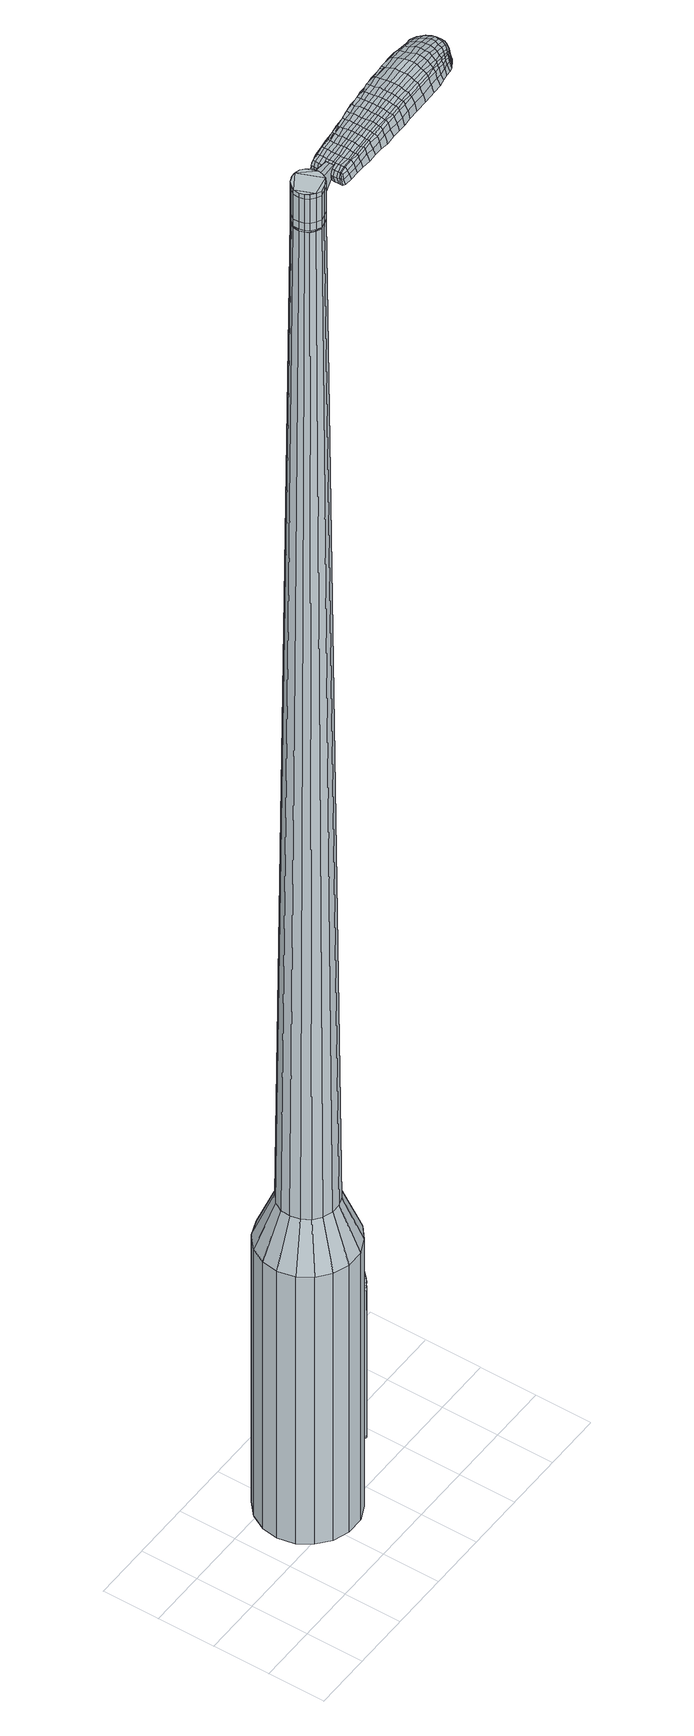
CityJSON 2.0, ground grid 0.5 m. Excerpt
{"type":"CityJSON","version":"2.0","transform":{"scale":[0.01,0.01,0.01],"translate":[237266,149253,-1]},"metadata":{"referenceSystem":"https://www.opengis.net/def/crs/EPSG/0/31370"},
"CityObjects":{
"object1":{"type":"GenericCityObject","attributes":{"cluster":259,"mean_distance_to_centroid":0.228,"new_centroid_x":237267.1,"new_centroid_y":149253.74,"mean_distance_to_camera":13.59,"H1":23.24,"H2":33.53,"Z_final":114.29,"cluster2":-1,"proj_x":237267.22,"proj_y":149258.31,"id_line":43960,"bearing_l":91.55,"distance":4.57,"orientation":"right","G_obj":1.55},"geometry":[{"type":"MultiSurface","lod":"2","boundaries":[[[0,1,2,3]],[[1,4,5,2]],[[4,6,7,5]],[[6,8,9,7]],[[8,10,11,9]],[[10,12,13,11]],[[12,14,15,13]],[[14,16,17,15]],[[16,18,19,17]],[[18,20,21,19]],[[20,22,23,21]],[[22,24,25,23]],[[24,26,27,25]],[[26,28,29,27]],[[28,30,31,29]],[[30,32,33,31]],[[32,34,35,33]],[[34,0,3,35]],[[36,37,38,39]],[[38,40,41,42]],[[41,43,42]],[[42,44,45,46]],[[45,47,46]],[[46,48,49,50]],[[49,51,50]],[[42,46,50,38]],[[50,52,39,38]],[[53,36,39]],[[2,5,7,35]],[[7,9,11,15]],[[11,13,15]],[[15,17,19,23]],[[19,21,23]],[[23,25,27,31]],[[27,29,31]],[[15,23,31,7]],[[31,33,35,7]],[[3,2,35]],[[1,0,54,55]],[[0,34,56,54]],[[34,32,57,56]],[[32,30,58,57]],[[30,28,59,58]],[[28,26,60,59]],[[26,24,61,60]],[[24,22,62,61]],[[22,20,63,62]],[[20,18,64,63]],[[18,16,65,64]],[[16,14,66,65]],[[14,12,67,66]],[[12,10,68,67]],[[10,8,69,68]],[[8,6,70,69]],[[6,4,71,70]],[[4,1,55,71]],[[55,54,72,73]],[[54,56,74,72]],[[56,57,75,74]],[[57,58,76,75]],[[58,59,77,76]],[[59,60,78,77]],[[60,61,79,78]],[[61,62,80,79]],[[62,63,81,80]],[[63,64,82,81]],[[64,65,83,82]],[[65,66,84,83]],[[66,67,85,84]],[[67,68,86,85]],[[68,69,87,86]],[[69,70,88,87]],[[70,71,89,88]],[[71,55,73,89]],[[90,91,92,93]],[[94,95,91,90]],[[96,97,95,94]],[[98,99,97,96]],[[77,100,99,98]],[[101,102,100,77]],[[79,103,102,101]],[[80,104,103,79]],[[105,106,104,80]],[[82,107,106,105]],[[83,108,107,82]],[[109,110,108,83]],[[111,112,110,109]],[[113,114,112,111]],[[87,115,114,113]],[[116,117,115,87]],[[118,119,117,116]],[[93,92,119,118]],[[120,121,122,123]],[[124,120,123,125]],[[126,124,125,127]],[[128,126,127,129]],[[130,128,129,131]],[[132,130,131,133]],[[134,132,133,135]],[[136,134,135,137]],[[138,136,137,139]],[[140,138,139,141]],[[142,140,141,143]],[[144,142,143,145]],[[146,144,145,147]],[[148,146,147,149]],[[150,148,149,151]],[[152,150,151,153]],[[73,72,90,93]],[[72,74,94,90]],[[74,75,96,94]],[[75,76,98,96]],[[76,77,98]],[[78,101,77]],[[78,79,101]],[[81,105,80]],[[81,82,105]],[[84,109,83]],[[84,85,111,109]],[[85,86,113,111]],[[86,87,113]],[[88,116,87]],[[88,89,118,116]],[[89,73,93,118]],[[154,155,92,91]],[[155,156,119,92]],[[156,157,117,119]],[[157,115,117]],[[158,114,115]],[[158,159,112,114]],[[159,160,110,112]],[[160,108,110]],[[161,106,107]],[[161,104,106]],[[162,102,103]],[[162,100,102]],[[163,99,100]],[[163,164,97,99]],[[164,165,95,97]],[[165,154,91,95]],[[39,52,152,166]],[[155,154,167,153]],[[53,39,166,121]],[[154,165,122,167]],[[36,53,121,120]],[[165,164,123,122]],[[37,36,120,124]],[[164,163,125,123]],[[38,37,124,126]],[[163,100,127,125]],[[40,38,126,128]],[[100,162,129,127]],[[41,40,128,130]],[[162,103,131,129]],[[43,41,130,132]],[[103,104,133,131]],[[42,43,132,134]],[[104,161,135,133]],[[44,42,134,136]],[[161,107,137,135]],[[45,44,136,138]],[[107,108,139,137]],[[47,45,138,140]],[[108,160,141,139]],[[46,47,140,142]],[[160,159,143,141]],[[48,46,142,144]],[[159,158,145,143]],[[49,48,144,146]],[[158,115,147,145]],[[51,49,146,148]],[[115,157,149,147]],[[50,51,148,150]],[[157,156,151,149]],[[52,50,150,152]],[[156,155,153,151]],[[152,153,168,169]],[[153,167,170,168]],[[167,122,171,170]],[[122,121,172,171]],[[121,166,173,172]],[[166,152,169,173]],[[174,175,176,177]],[[178,174,177,179]],[[174,178,180,181]],[[175,174,181,182]],[[183,184,185,186]],[[187,183,186,188]],[[183,187,189,190]],[[184,183,190,191]],[[192,193,194,195]],[[196,192,195,197]],[[192,196,198,199]],[[193,192,199,200]],[[201,202,203,204]],[[205,201,204,206]],[[201,205,207,208]],[[202,201,208,209]],[[210,211,212,213]],[[214,210,213,215]],[[210,214,216,217]],[[211,210,217,218]],[[219,220,221,222]],[[223,219,222,224]],[[219,223,225,226]],[[220,219,226,227]],[[228,229,230,231]],[[220,228,231,221]],[[228,220,227,232]],[[229,228,232,233]],[[234,235,236,237]],[[229,234,237,230]],[[234,229,233,238]],[[235,234,238,239]],[[240,178,179,241]],[[235,240,241,236]],[[240,235,239,242]],[[178,240,242,180]],[[243,244,245,246]],[[247,243,246,248]],[[243,247,249,250]],[[244,243,250,251]],[[252,253,254,255]],[[244,252,255,245]],[[252,244,251,256]],[[253,252,256,257]],[[258,259,260,261]],[[253,258,261,254]],[[258,253,257,262]],[[259,258,262,263]],[[264,265,266,267]],[[259,264,267,260]],[[264,259,263,268]],[[265,264,268,269]],[[270,175,182,271]],[[265,270,271,266]],[[270,265,269,272]],[[175,270,272,176]],[[273,274,275,276]],[[277,273,276,278]],[[273,277,279,280]],[[274,273,280,281]],[[282,283,284,285]],[[274,282,285,275]],[[282,274,281,286]],[[283,282,286,287]],[[288,289,290,291]],[[283,288,291,284]],[[288,283,287,292]],[[289,288,292,293]],[[294,187,188,295]],[[289,294,295,290]],[[294,289,293,296]],[[187,294,296,189]],[[297,298,299,300]],[[301,297,300,302]],[[297,301,303,304]],[[298,297,304,305]],[[306,307,308,309]],[[298,306,309,299]],[[306,298,305,310]],[[307,306,310,311]],[[312,313,314,315]],[[307,312,315,308]],[[312,307,311,316]],[[313,312,316,317]],[[318,319,320,321]],[[313,318,321,314]],[[318,313,317,322]],[[319,318,322,323]],[[324,184,191,325]],[[319,324,325,320]],[[324,319,323,326]],[[184,324,326,185]],[[327,213,212,328]],[[329,327,328,330]],[[327,329,331,332]],[[213,327,332,215]],[[333,329,330,334]],[[335,333,334,336]],[[333,335,337,338]],[[329,333,338,331]],[[339,335,336,340]],[[341,339,340,342]],[[339,341,343,344]],[[335,339,344,337]],[[345,341,342,346]],[[347,345,346,348]],[[345,347,349,350]],[[341,345,350,343]],[[351,347,348,352]],[[202,351,352,203]],[[351,202,209,353]],[[347,351,353,349]],[[354,355,200,199]],[[356,354,199,198]],[[354,356,357,358]],[[355,354,358,359]],[[360,361,359,358]],[[362,360,358,357]],[[360,362,363,364]],[[361,360,364,365]],[[366,367,365,364]],[[368,366,364,363]],[[366,368,369,370]],[[367,366,370,371]],[[372,373,371,370]],[[374,372,370,369]],[[372,374,207,205]],[[373,372,205,206]],[[375,376,377,378]],[[277,375,378,279]],[[375,277,278,379]],[[376,375,379,380]],[[381,196,197,382]],[[376,381,382,377]],[[381,376,380,383]],[[196,381,383,198]],[[384,385,386,387]],[[223,384,387,225]],[[384,223,224,388]],[[385,384,388,389]],[[390,391,392,393]],[[385,390,393,386]],[[390,385,389,394]],[[391,390,394,395]],[[396,193,200,397]],[[391,396,397,392]],[[396,391,395,398]],[[193,396,398,194]],[[399,400,401,402]],[[181,399,402,182]],[[399,181,180,403]],[[400,399,403,404]],[[405,406,407,408]],[[400,405,408,401]],[[405,400,404,409]],[[406,405,409,410]],[[411,204,203,412]],[[406,411,412,407]],[[411,406,410,413]],[[204,411,413,206]],[[414,415,416,417]],[[186,414,417,188]],[[414,186,185,418]],[[415,414,418,419]],[[420,208,207,421]],[[415,420,421,416]],[[420,415,419,422]],[[208,420,422,209]],[[423,424,425,426]],[[301,423,426,303]],[[423,301,302,427]],[[424,423,427,428]],[[429,214,215,430]],[[424,429,430,425]],[[429,424,428,431]],[[214,429,431,216]],[[432,433,434,435]],[[247,432,435,249]],[[432,247,248,436]],[[433,432,436,437]],[[438,439,440,441]],[[433,438,441,434]],[[438,433,437,442]],[[439,438,442,443]],[[444,211,218,445]],[[439,444,445,440]],[[444,439,443,446]],[[211,444,446,212]],[[447,448,437,436]],[[246,447,436,248]],[[447,246,245,449]],[[448,447,449,450]],[[451,452,443,442]],[[448,451,442,437]],[[451,448,450,453]],[[452,451,453,454]],[[455,328,212,446]],[[452,455,446,443]],[[455,452,454,456]],[[328,455,456,330]],[[457,458,459,460]],[[304,457,460,305]],[[457,304,303,426]],[[458,457,426,425]],[[461,332,331,462]],[[458,461,462,459]],[[461,458,425,430]],[[332,461,430,215]],[[463,464,450,449]],[[255,463,449,245]],[[463,255,254,465]],[[464,463,465,466]],[[467,468,454,453]],[[464,467,453,450]],[[467,464,466,469]],[[468,467,469,470]],[[471,334,330,456]],[[468,471,456,454]],[[471,468,470,472]],[[334,471,472,336]],[[473,474,475,476]],[[310,473,476,311]],[[473,310,305,460]],[[474,473,460,459]],[[477,338,337,478]],[[474,477,478,475]],[[477,474,459,462]],[[338,477,462,331]],[[479,480,466,465]],[[261,479,465,254]],[[479,261,260,481]],[[480,479,481,482]],[[483,484,470,469]],[[480,483,469,466]],[[483,480,482,485]],[[484,483,485,486]],[[487,340,336,472]],[[484,487,472,470]],[[487,484,486,488]],[[340,487,488,342]],[[489,490,491,492]],[[316,489,492,317]],[[489,316,311,476]],[[490,489,476,475]],[[493,344,343,494]],[[490,493,494,491]],[[493,490,475,478]],[[344,493,478,337]],[[495,496,482,481]],[[267,495,481,260]],[[495,267,266,497]],[[496,495,497,498]],[[499,500,486,485]],[[496,499,485,482]],[[499,496,498,501]],[[500,499,501,502]],[[503,346,342,488]],[[500,503,488,486]],[[503,500,502,504]],[[346,503,504,348]],[[505,506,507,508]],[[322,505,508,323]],[[505,322,317,492]],[[506,505,492,491]],[[509,350,349,510]],[[506,509,510,507]],[[509,506,491,494]],[[350,509,494,343]],[[511,512,498,497]],[[271,511,497,266]],[[511,271,182,402]],[[512,511,402,401]],[[513,514,502,501]],[[512,513,501,498]],[[513,512,401,408]],[[514,513,408,407]],[[515,352,348,504]],[[514,515,504,502]],[[515,514,407,412]],[[352,515,412,203]],[[516,517,419,418]],[[326,516,418,185]],[[516,326,323,508]],[[517,516,508,507]],[[518,353,209,422]],[[517,518,422,419]],[[518,517,507,510]],[[353,518,510,349]],[[519,520,380,379]],[[276,519,379,278]],[[519,276,275,521]],[[520,519,521,522]],[[523,356,198,383]],[[520,523,383,380]],[[523,520,522,524]],[[356,523,524,357]],[[525,526,527,528]],[[226,525,528,227]],[[525,226,225,387]],[[526,525,387,386]],[[529,530,531,532]],[[526,529,532,527]],[[529,526,386,393]],[[530,529,393,392]],[[533,355,359,534]],[[530,533,534,531]],[[533,530,392,397]],[[355,533,397,200]],[[535,536,522,521]],[[285,535,521,275]],[[535,285,284,537]],[[536,535,537,538]],[[539,362,357,524]],[[536,539,524,522]],[[539,536,538,540]],[[362,539,540,363]],[[541,542,543,544]],[[232,541,544,233]],[[541,232,227,528]],[[542,541,528,527]],[[545,546,547,548]],[[542,545,548,543]],[[545,542,527,532]],[[546,545,532,531]],[[549,361,365,550]],[[546,549,550,547]],[[549,546,531,534]],[[361,549,534,359]],[[551,552,538,537]],[[291,551,537,284]],[[551,291,290,553]],[[552,551,553,554]],[[555,368,363,540]],[[552,555,540,538]],[[555,552,554,556]],[[368,555,556,369]],[[557,558,559,560]],[[238,557,560,239]],[[557,238,233,544]],[[558,557,544,543]],[[561,562,563,564]],[[558,561,564,559]],[[561,558,543,548]],[[562,561,548,547]],[[565,367,371,566]],[[562,565,566,563]],[[565,562,547,550]],[[367,565,550,365]],[[567,568,554,553]],[[295,567,553,290]],[[567,295,188,417]],[[568,567,417,416]],[[569,374,369,556]],[[568,569,556,554]],[[569,568,416,421]],[[374,569,421,207]],[[570,571,404,403]],[[242,570,403,180]],[[570,242,239,560]],[[571,570,560,559]],[[572,573,410,409]],[[571,572,409,404]],[[572,571,559,564]],[[573,572,564,563]],[[574,373,206,413]],[[573,574,413,410]],[[574,573,563,566]],[[373,574,566,371]],[[575,576,577,578]],[[578,577,579,580]],[[581,579,577,582]],[[582,577,576,583]],[[584,585,586,587]],[[587,586,588,589]],[[590,588,586,591]],[[591,586,585,592]],[[593,594,595,596]],[[596,595,597,598]],[[599,597,595,600]],[[600,595,594,601]],[[602,603,604,605]],[[605,604,606,607]],[[608,606,604,609]],[[609,604,603,610]],[[611,612,613,614]],[[614,613,615,616]],[[617,615,613,618]],[[618,613,612,619]],[[620,621,622,623]],[[623,622,624,625]],[[626,624,622,627]],[[627,622,621,628]],[[629,630,631,632]],[[632,631,621,620]],[[628,621,631,633]],[[633,631,630,634]],[[635,636,637,638]],[[638,637,630,629]],[[634,630,637,639]],[[639,637,636,640]],[[580,579,641,642]],[[642,641,636,635]],[[640,636,641,643]],[[643,641,579,581]],[[644,645,646,647]],[[647,646,648,649]],[[650,648,646,651]],[[651,646,645,652]],[[653,654,655,656]],[[656,655,645,644]],[[652,645,655,657]],[[657,655,654,658]],[[659,660,661,662]],[[662,661,654,653]],[[658,654,661,663]],[[663,661,660,664]],[[665,666,667,668]],[[668,667,660,659]],[[664,660,667,669]],[[669,667,666,670]],[[583,576,671,672]],[[672,671,666,665]],[[670,666,671,673]],[[673,671,576,575]],[[674,675,676,677]],[[677,676,678,679]],[[680,678,676,681]],[[681,676,675,682]],[[683,684,685,686]],[[686,685,675,674]],[[682,675,685,687]],[[687,685,684,688]],[[689,690,691,692]],[[692,691,684,683]],[[688,684,691,693]],[[693,691,690,694]],[[589,588,695,696]],[[696,695,690,689]],[[694,690,695,697]],[[697,695,588,590]],[[698,699,700,701]],[[701,700,702,703]],[[704,702,700,705]],[[705,700,699,706]],[[707,708,709,710]],[[710,709,699,698]],[[706,699,709,711]],[[711,709,708,712]],[[713,714,715,716]],[[716,715,708,707]],[[712,708,715,717]],[[717,715,714,718]],[[719,720,721,722]],[[722,721,714,713]],[[718,714,721,723]],[[723,721,720,724]],[[592,585,725,726]],[[726,725,720,719]],[[724,720,725,727]],[[727,725,585,584]],[[611,614,728,729]],[[729,728,730,731]],[[732,730,728,733]],[[733,728,614,616]],[[731,730,734,735]],[[735,734,736,737]],[[738,736,734,739]],[[739,734,730,732]],[[737,736,740,741]],[[741,740,742,743]],[[744,742,740,745]],[[745,740,736,738]],[[743,742,746,747]],[[747,746,748,749]],[[750,748,746,751]],[[751,746,742,744]],[[749,748,752,753]],[[753,752,603,602]],[[610,603,752,754]],[[754,752,748,750]],[[601,755,756,600]],[[600,756,757,599]],[[758,757,756,759]],[[759,756,755,760]],[[760,761,762,759]],[[759,762,763,758]],[[764,763,762,765]],[[765,762,761,766]],[[766,767,768,765]],[[765,768,769,764]],[[770,769,768,771]],[[771,768,767,772]],[[772,773,774,771]],[[771,774,775,770]],[[608,775,774,606]],[[606,774,773,607]],[[776,777,778,779]],[[779,778,678,680]],[[679,678,778,780]],[[780,778,777,781]],[[598,597,782,783]],[[783,782,777,776]],[[781,777,782,784]],[[784,782,597,599]],[[785,786,787,788]],[[788,787,624,626]],[[625,624,787,789]],[[789,787,786,790]],[[791,792,793,794]],[[794,793,786,785]],[[790,786,793,795]],[[795,793,792,796]],[[601,594,797,798]],[[798,797,792,791]],[[796,792,797,799]],[[799,797,594,593]],[[800,801,802,803]],[[803,802,582,583]],[[581,582,802,804]],[[804,802,801,805]],[[806,807,808,809]],[[809,808,801,800]],[[805,801,808,810]],[[810,808,807,811]],[[602,605,812,813]],[[813,812,807,806]],[[811,807,812,814]],[[814,812,605,607]],[[815,816,817,818]],[[818,817,587,589]],[[584,587,817,819]],[[819,817,816,820]],[[608,609,821,822]],[[822,821,816,815]],[[820,816,821,823]],[[823,821,609,610]],[[824,825,826,827]],[[827,826,702,704]],[[703,702,826,828]],[[828,826,825,829]],[[616,615,830,831]],[[831,830,825,824]],[[829,825,830,832]],[[832,830,615,617]],[[833,834,648,835]],[[835,648,650]],[[649,648,836]],[[836,648,834,837]],[[838,839,840,841]],[[841,840,834,833]],[[837,834,840,842]],[[842,840,839,843]],[[619,612,844,845]],[[845,844,839,838]],[[843,839,844,846]],[[846,844,612,611]],[[837,847,836]],[[836,847,647,649]],[[644,647,847,848]],[[843,849,850,842]],[[842,850,847,837]],[[848,847,850,851]],[[851,850,849,852]],[[611,729,853,846]],[[846,853,849,843]],[[852,849,853,854]],[[854,853,729,731]],[[855,856,857,858]],[[858,857,705,706]],[[704,705,857,827]],[[827,857,856,824]],[[732,733,859,860]],[[860,859,856,855]],[[824,856,859,831]],[[831,859,733,616]],[[848,861,656,644]],[[653,656,861,862]],[[862,861,863]],[[852,864,865,851]],[[851,865,861,848]],[[863,861,865,866]],[[866,865,864,867]],[[731,735,868,854]],[[854,868,864,852]],[[867,864,868,869]],[[869,868,735,737]],[[870,871,872,873]],[[873,872,711,712]],[[706,711,872,858]],[[858,872,871,855]],[[738,739,874,875]],[[875,874,871,870]],[[855,871,874,860]],[[860,874,739,732]],[[863,876,877,862]],[[862,877,662,653]],[[659,662,877,878]],[[878,877,876,879]],[[867,880,881,866]],[[866,881,876,863]],[[879,876,881,882]],[[882,881,880,883]],[[737,741,884,869]],[[869,884,880,867]],[[883,880,884,885]],[[885,884,741,743]],[[886,887,888,889]],[[889,888,717,718]],[[712,717,888,873]],[[873,888,887,870]],[[744,745,890,891]],[[891,890,887,886]],[[870,887,890,875]],[[875,890,745,738]],[[879,892,893,878]],[[878,893,668,659]],[[665,668,893,894]],[[894,893,892,895]],[[883,896,897,882]],[[882,897,892,879]],[[895,892,897,898]],[[898,897,896,899]],[[743,747,900,885]],[[885,900,896,883]],[[899,896,900,901]],[[901,900,747,749]],[[902,903,904,905]],[[905,904,723,724]],[[718,723,904,889]],[[889,904,903,886]],[[750,751,906,907]],[[907,906,903,902]],[[886,903,906,891]],[[891,906,751,744]],[[895,908,909,894]],[[894,909,672,665]],[[583,672,909,803]],[[803,909,908,800]],[[899,910,911,898]],[[898,911,908,895]],[[800,908,911,809]],[[809,911,910,806]],[[749,753,912,901]],[[901,912,910,899]],[[806,910,912,813]],[[813,912,753,602]],[[820,913,914,819]],[[819,914,727,584]],[[724,727,914,905]],[[905,914,913,902]],[[610,754,915,823]],[[823,915,913,820]],[[902,913,915,907]],[[907,915,754,750]],[[781,916,917,780]],[[780,917,677,679]],[[674,677,917,918]],[[918,917,916,919]],[[599,757,920,784]],[[784,920,916,781]],[[919,916,920,921]],[[921,920,757,758]],[[922,923,924,925]],[[925,924,627,628]],[[626,627,924,788]],[[788,924,923,785]],[[926,927,928,929]],[[929,928,923,922]],[[785,923,928,794]],[[794,928,927,791]],[[760,755,930,931]],[[931,930,927,926]],[[791,927,930,798]],[[798,930,755,601]],[[919,932,933,918]],[[918,933,686,674]],[[683,686,933,934]],[[934,933,932,935]],[[758,763,936,921]],[[921,936,932,919]],[[935,932,936,937]],[[937,936,763,764]],[[938,939,940,941]],[[941,940,633,634]],[[628,633,940,925]],[[925,940,939,922]],[[942,943,944,945]],[[945,944,939,938]],[[922,939,944,929]],[[929,944,943,926]],[[766,761,946,947]],[[947,946,943,942]],[[926,943,946,931]],[[931,946,761,760]],[[935,948,949,934]],[[934,949,692,683]],[[689,692,949,950]],[[950,949,948,951]],[[764,769,952,937]],[[937,952,948,935]],[[951,948,952,953]],[[953,952,769,770]],[[954,955,956,957]],[[957,956,639,640]],[[634,639,956,941]],[[941,956,955,938]],[[958,959,960,961]],[[961,960,955,954]],[[938,955,960,945]],[[945,960,959,942]],[[772,767,962,963]],[[963,962,959,958]],[[942,959,962,947]],[[947,962,767,766]],[[951,964,965,950]],[[950,965,696,689]],[[589,696,965,818]],[[818,965,964,815]],[[770,775,966,953]],[[953,966,964,951]],[[815,964,966,822]],[[822,966,775,608]],[[805,967,968,804]],[[804,968,643,581]],[[640,643,968,957]],[[957,968,967,954]],[[811,969,970,810]],[[810,970,967,805]],[[954,967,970,961]],[[961,970,969,958]],[[607,773,971,814]],[[814,971,969,811]],[[958,969,971,963]],[[963,971,773,772]],[[575,578,177,176]],[[578,580,179,177]],[[590,591,190,189]],[[591,592,191,190]],[[593,596,195,194]],[[596,598,197,195]],[[617,618,217,216]],[[618,619,218,217]],[[620,623,222,221]],[[623,625,224,222]],[[629,632,231,230]],[[632,620,221,231]],[[635,638,237,236]],[[638,629,230,237]],[[580,642,241,179]],[[642,635,236,241]],[[650,651,250,249]],[[651,652,251,250]],[[652,657,256,251]],[[657,658,257,256]],[[658,663,262,257]],[[663,664,263,262]],[[664,669,268,263]],[[669,670,269,268]],[[670,673,272,269]],[[673,575,176,272]],[[680,681,280,279]],[[681,682,281,280]],[[682,687,286,281]],[[687,688,287,286]],[[688,693,292,287]],[[693,694,293,292]],[[694,697,296,293]],[[697,590,189,296]],[[698,701,300,299]],[[701,703,302,300]],[[707,710,309,308]],[[710,698,299,309]],[[713,716,315,314]],[[716,707,308,315]],[[719,722,321,320]],[[722,713,314,321]],[[592,726,325,191]],[[726,719,320,325]],[[776,779,378,377]],[[779,680,279,378]],[[598,783,382,197]],[[783,776,377,382]],[[625,789,388,224]],[[789,790,389,388]],[[790,795,394,389]],[[795,796,395,394]],[[796,799,398,395]],[[799,593,194,398]],[[703,828,427,302]],[[828,829,428,427]],[[829,832,431,428]],[[832,617,216,431]],[[833,835,435,434]],[[835,650,249,435]],[[838,841,441,440]],[[841,833,434,441]],[[619,845,445,218]],[[845,838,440,445]],[[972,973,974,975]],[[976,977,975,974]],[[978,979,980,981]],[[982,983,984,985]],[[973,986,987,974]],[[988,976,974,987]],[[989,978,981,990]],[[991,992,983,982]],[[986,993,994,987]],[[994,995,988,987]],[[996,989,990,997]],[[998,992,991,999]],[[993,1000,1001,994]],[[1001,1002,995,994]],[[1003,996,997,1004]],[[1005,998,999,1006]],[[1007,1008,1009,1010]],[[1011,1012,1008,1007]],[[1011,1013,1014,1012]],[[1013,1015,1016,1014]],[[1017,1018,1019,1020]],[[1021,1022,1018,1017]],[[1023,1024,1022,1021]],[[1025,1026,1024,1023]],[[1020,1009,1008,1017]],[[1017,1008,1012,1021]],[[1012,1014,1023,1021]],[[1014,1016,1025,1023]],[[981,980,977,976]],[[990,981,976,988]],[[995,997,990,988]],[[1002,1004,997,995]],[[982,985,979,978]],[[991,982,978,989]],[[999,991,989,996]],[[1006,999,996,1003]],[[983,1007,1010,984]],[[992,1011,1007,983]],[[1013,1011,992,998]],[[1015,1013,998,1005]],[[1027,1028,1029,1030]],[[1029,1031,1032,1033]],[[1029,1033,1034,1035]],[[1029,1035,1030]],[[1036,1027,1030,1037]],[[1038,1037,1030,1039]],[[1040,1039,1030]],[[1041,1029,1028,1042]],[[1043,1041,1042,1044]],[[1045,1043,1044,1046]],[[1047,1045,1046,1048]],[[1049,1047,1048,1050]],[[1050,1051,1052,1053]],[[1050,1053,1054,1055]],[[1050,1055,1056,1057]],[[1056,1058,1059,1060]],[[1056,1060,1061,1062]],[[1056,1062,1057]],[[1050,1057,1049]],[[1063,1064,1028,1027]],[[1065,1066,1031,1029]],[[1067,1068,1040,1030]],[[1064,1069,1042,1028]],[[1070,1065,1029,1041]],[[1069,1071,1044,1042]],[[1072,1070,1041,1043]],[[1071,1073,1046,1044]],[[1074,1072,1043,1045]],[[1073,1075,1048,1046]],[[1076,1074,1045,1047]],[[1075,1077,1050,1048]],[[1078,1076,1047,1049]],[[1077,1079,1051,1050]],[[1080,1081,1058,1056]],[[1082,1078,1049,1057]],[[1052,1051,1079,1083]],[[1053,1052,1083,1084]],[[1054,1053,1084,1085]],[[1055,1054,1085,1086]],[[1056,1055,1086,1080]],[[1087,1063,1027,1036]],[[1088,1087,1036,1037]],[[1089,1088,1037,1038]],[[1090,1089,1038,1039]],[[1068,1090,1039,1040]],[[1032,1031,1066,1091]],[[1059,1058,1081,1092]],[[1033,1032,1091,1093]],[[1034,1033,1093,1094]],[[1035,1034,1094,1095]],[[1030,1035,1095,1067]],[[1060,1059,1092,1096]],[[1061,1060,1096,1097]],[[1062,1061,1097,1098]],[[1057,1062,1098,1082]]]}]}
},
"vertices":[
[154,77,384],[151,62,384],[151,62,96],[154,77,96],[144,49,384],[144,49,96],[133,40,384],[133,40,96],[120,34,384],[120,34,96],[105,34,384],[105,34,96],[91,39,384],[91,39,96],[80,48,384],[80,48,96],[72,60,384],[72,60,96],[69,75,384],[69,75,96],[71,89,384],[71,89,96],[78,102,384],[78,102,96],[89,112,384],[89,112,96],[103,117,384],[103,117,96],[117,118,384],[117,118,96],[131,113,384],[131,113,96],[143,104,384],[143,104,96],[151,91,384],[151,91,96],[121,85,1524],[118,88,1524],[113,89,1524],[125,76,1524],[109,89,1524],[104,87,1524],[98,80,1524],[101,84,1524],[98,75,1524],[99,71,1524],[105,64,1524],[101,67,1524],[109,62,1524],[114,63,1524],[122,67,1524],[118,64,1524],[124,72,1524],[124,81,1524],[136,76,429],[135,68,429],[135,85,429],[130,93,429],[123,98,429],[115,101,429],[106,100,429],[98,97,429],[91,91,429],[87,84,429],[86,75,429],[88,67,429],[92,59,429],[99,54,429],[108,51,429],[116,51,429],[124,54,429],[131,60,429],[125,76,1483],[124,72,1483],[124,81,1483],[121,85,1483],[118,88,1483],[113,89,1483],[109,89,1483],[104,87,1483],[101,84,1483],[98,80,1483],[98,75,1483],[99,71,1483],[101,67,1483],[105,64,1483],[109,62,1483],[114,63,1483],[118,64,1483],[122,67,1483],[124,76,1483],[124,76,1485],[123,72,1485],[123,72,1483],[123,81,1483],[123,81,1485],[121,84,1483],[121,84,1485],[117,87,1483],[117,87,1485],[113,89,1485],[109,88,1483],[109,88,1485],[104,87,1485],[101,84,1485],[99,80,1483],[99,80,1485],[98,75,1485],[99,71,1485],[102,67,1483],[102,67,1485],[105,65,1483],[105,65,1485],[109,63,1483],[109,63,1485],[114,63,1485],[118,65,1483],[118,65,1485],[121,68,1483],[121,68,1485],[121,85,1519],[124,81,1519],[124,81,1493],[121,85,1493],[118,88,1519],[118,88,1493],[113,89,1519],[113,89,1493],[109,89,1519],[109,89,1493],[104,87,1519],[104,87,1493],[101,84,1519],[101,84,1493],[98,80,1519],[98,80,1493],[98,75,1519],[98,75,1493],[99,71,1519],[99,71,1493],[101,67,1519],[101,67,1493],[105,64,1519],[105,64,1493],[109,62,1519],[109,62,1493],[114,63,1519],[114,63,1493],[118,64,1519],[118,64,1493],[122,67,1519],[122,67,1493],[124,72,1519],[124,72,1493],[125,76,1485],[124,72,1485],[122,67,1485],[118,64,1485],[109,62,1485],[105,64,1485],[101,67,1485],[98,80,1485],[109,89,1485],[118,88,1485],[121,85,1485],[124,81,1485],[125,76,1519],[125,76,1493],[143,73,1513],[143,73,1518],[143,77,1513],[143,80,1513],[143,80,1518],[143,77,1518],[218,59,1519],[211,59,1518],[212,58,1509],[219,58,1510],[227,59,1519],[228,58,1510],[226,61,1526],[217,61,1525],[210,61,1525],[217,98,1519],[210,97,1518],[209,96,1525],[216,96,1525],[226,98,1519],[225,97,1526],[227,100,1510],[218,99,1510],[211,99,1509],[291,82,1519],[291,78,1519],[292,78,1513],[292,82,1513],[290,86,1519],[291,86,1513],[288,86,1524],[289,82,1524],[289,78,1524],[217,80,1530],[210,80,1529],[210,77,1529],[217,77,1530],[226,80,1531],[226,77,1531],[226,84,1530],[217,84,1530],[209,83,1529],[136,78,1512],[136,75,1512],[137,75,1517],[137,78,1517],[136,81,1512],[137,80,1517],[137,81,1506],[137,78,1506],[137,75,1506],[277,62,1519],[274,62,1519],[275,60,1512],[278,61,1512],[279,63,1518],[280,62,1512],[279,64,1522],[277,63,1523],[273,63,1524],[269,61,1519],[263,60,1519],[265,59,1512],[270,60,1512],[269,62,1524],[263,62,1525],[258,60,1519],[250,60,1519],[251,58,1511],[259,58,1511],[257,61,1526],[249,61,1526],[238,59,1519],[240,58,1510],[237,61,1526],[144,61,1513],[152,61,1513],[151,62,1518],[143,62,1517],[138,62,1512],[139,63,1516],[139,61,1506],[145,60,1507],[153,60,1507],[159,61,1514],[167,61,1515],[166,62,1520],[158,62,1519],[160,60,1507],[168,59,1507],[174,60,1515],[182,60,1516],[181,61,1522],[173,62,1521],[175,59,1508],[183,59,1508],[189,60,1517],[196,60,1517],[195,61,1524],[188,61,1523],[190,58,1508],[198,58,1509],[204,59,1518],[203,61,1524],[205,58,1509],[277,98,1519],[274,98,1519],[273,97,1524],[277,97,1523],[279,97,1518],[279,96,1522],[280,99,1512],[278,99,1512],[275,100,1512],[269,99,1519],[263,99,1519],[262,97,1525],[268,97,1524],[270,100,1512],[264,100,1512],[257,99,1519],[249,99,1519],[248,98,1526],[256,98,1526],[258,100,1511],[250,100,1511],[238,99,1519],[237,97,1526],[239,100,1510],[143,92,1513],[151,92,1513],[152,93,1507],[144,93,1507],[138,91,1512],[139,92,1506],[139,90,1516],[143,91,1517],[150,91,1518],[158,93,1514],[166,94,1515],[167,95,1507],[159,94,1507],[158,92,1519],[165,92,1520],[173,94,1515],[181,95,1516],[182,96,1508],[175,96,1508],[173,93,1521],[180,93,1522],[188,95,1517],[196,96,1517],[197,98,1509],[189,97,1508],[187,94,1523],[195,95,1524],[203,97,1518],[204,98,1509],[202,95,1524],[143,78,1519],[143,75,1519],[150,78,1520],[150,75,1520],[150,81,1520],[143,81,1519],[158,78,1522],[158,76,1522],[165,78,1523],[165,76,1523],[165,82,1523],[158,81,1521],[173,79,1524],[173,76,1524],[180,79,1525],[180,76,1525],[180,82,1525],[173,82,1524],[187,79,1526],[187,76,1526],[195,79,1527],[195,76,1527],[195,83,1527],[187,82,1526],[202,80,1528],[202,76,1528],[202,83,1528],[286,82,1527],[286,78,1527],[285,86,1526],[281,86,1527],[282,82,1528],[282,78,1528],[275,82,1529],[275,78,1529],[275,86,1528],[267,86,1530],[268,82,1530],[268,78,1530],[261,81,1531],[261,78,1531],[260,85,1530],[251,85,1531],[252,81,1531],[252,77,1531],[239,81,1531],[239,77,1531],[239,85,1531],[281,96,1518],[284,94,1519],[285,95,1513],[282,97,1513],[280,96,1523],[282,94,1523],[287,91,1519],[288,91,1513],[286,90,1524],[282,64,1518],[284,66,1518],[282,66,1523],[280,65,1523],[282,63,1513],[285,65,1513],[286,68,1519],[289,71,1519],[287,71,1524],[285,68,1523],[287,68,1513],[290,71,1513],[290,75,1519],[289,75,1524],[291,75,1513],[217,62,1528],[217,64,1528],[210,64,1528],[210,62,1527],[225,62,1528],[226,64,1529],[217,67,1529],[217,70,1530],[210,70,1529],[210,67,1528],[226,67,1529],[226,70,1530],[217,73,1530],[210,73,1529],[226,73,1531],[216,95,1528],[216,92,1529],[225,93,1529],[225,95,1528],[209,94,1527],[209,92,1528],[216,88,1529],[225,89,1530],[209,88,1528],[136,90,1512],[136,88,1512],[137,87,1517],[137,89,1517],[137,91,1506],[137,88,1506],[136,84,1512],[137,84,1517],[137,85,1506],[137,63,1512],[137,65,1512],[137,64,1506],[137,62,1506],[138,64,1517],[138,65,1517],[136,67,1512],[136,70,1512],[137,69,1506],[137,66,1506],[138,67,1517],[138,70,1517],[136,72,1512],[137,72,1506],[138,73,1517],[143,64,1519],[143,65,1519],[151,64,1520],[151,65,1520],[143,68,1519],[143,70,1519],[151,67,1520],[150,70,1520],[143,73,1519],[150,73,1520],[143,89,1519],[143,87,1519],[150,88,1520],[150,90,1520],[143,84,1519],[150,85,1520],[158,63,1521],[158,65,1521],[166,63,1522],[165,65,1522],[158,67,1521],[158,70,1521],[165,67,1522],[165,70,1523],[158,73,1522],[165,73,1523],[158,90,1521],[158,88,1521],[165,89,1522],[165,91,1522],[158,85,1521],[165,85,1522],[173,63,1523],[173,65,1523],[180,63,1524],[180,65,1524],[173,67,1523],[173,70,1524],[180,67,1525],[180,70,1525],[173,73,1524],[180,73,1525],[172,91,1523],[172,89,1523],[180,90,1524],[180,92,1524],[172,86,1524],[180,86,1525],[188,63,1525],[188,65,1525],[195,63,1526],[195,64,1526],[188,67,1526],[188,70,1526],[195,67,1527],[195,70,1527],[188,73,1526],[195,73,1527],[187,93,1525],[187,90,1525],[194,91,1526],[194,93,1526],[187,87,1526],[195,87,1527],[202,62,1527],[202,64,1527],[202,67,1527],[202,70,1528],[202,73,1528],[202,94,1527],[202,91,1527],[202,87,1528],[278,95,1525],[280,94,1525],[274,96,1526],[276,94,1526],[283,90,1526],[279,90,1527],[278,65,1525],[280,66,1525],[276,66,1526],[274,64,1525],[282,68,1525],[284,71,1526],[280,71,1527],[278,68,1526],[286,75,1526],[281,75,1527],[269,96,1526],[271,94,1527],[263,96,1527],[264,94,1528],[273,90,1528],[266,90,1529],[269,64,1526],[271,65,1527],[265,65,1528],[263,63,1527],[272,68,1527],[274,71,1528],[267,71,1529],[266,67,1528],[275,74,1528],[268,74,1530],[257,96,1528],[258,94,1529],[249,96,1528],[249,94,1529],[259,90,1529],[250,90,1530],[257,63,1528],[258,64,1528],[250,64,1529],[249,62,1528],[259,67,1529],[260,70,1530],[251,70,1530],[250,67,1530],[261,74,1530],[252,74,1531],[237,96,1529],[237,93,1529],[238,89,1530],[237,62,1528],[238,64,1529],[238,67,1530],[239,70,1530],[239,74,1531],[212,60,1509],[211,61,1518],[218,61,1518],[219,60,1509],[227,61,1519],[228,60,1510],[226,63,1525],[217,63,1525],[210,63,1525],[209,94,1525],[210,95,1518],[217,96,1518],[216,94,1525],[226,96,1519],[225,95,1525],[227,98,1510],[219,97,1509],[211,97,1509],[290,79,1513],[289,79,1519],[289,82,1519],[290,82,1513],[288,85,1519],[289,86,1513],[286,85,1524],[287,82,1524],[287,79,1524],[210,77,1528],[210,80,1528],[217,80,1529],[217,77,1529],[226,80,1529],[226,77,1529],[226,84,1529],[217,83,1529],[210,83,1528],[139,75,1516],[139,75,1512],[138,78,1512],[139,78,1516],[138,81,1512],[139,81,1516],[139,81,1506],[139,78,1506],[139,75,1506],[274,62,1512],[273,64,1519],[277,64,1518],[277,63,1512],[279,65,1518],[279,63,1512],[278,65,1522],[276,65,1523],[273,65,1523],[264,61,1512],[263,62,1519],[269,63,1519],[270,62,1512],[268,64,1524],[263,64,1525],[251,60,1511],[250,61,1519],[257,62,1519],[259,60,1511],[257,63,1525],[249,63,1526],[238,61,1519],[240,60,1510],[237,63,1526],[151,64,1518],[152,63,1513],[144,63,1513],[144,64,1517],[139,64,1512],[140,64,1515],[140,63,1506],[145,62,1506],[153,62,1507],[166,64,1520],[167,63,1514],[159,63,1514],[159,64,1519],[160,62,1507],[168,61,1507],[181,63,1522],[182,62,1516],[174,62,1515],[174,64,1521],[175,61,1508],[183,61,1508],[196,63,1523],[196,62,1517],[189,62,1516],[188,63,1522],[190,60,1508],[198,60,1508],[204,61,1517],[203,63,1524],[205,60,1509],[273,95,1523],[273,96,1519],[276,96,1518],[276,95,1523],[279,95,1518],[278,95,1522],[279,97,1512],[277,97,1512],[274,98,1512],[262,96,1525],[263,97,1519],[269,97,1519],[268,95,1524],[270,98,1512],[264,98,1512],[248,96,1526],[249,97,1519],[257,97,1519],[256,96,1525],[258,98,1511],[250,98,1511],[238,97,1519],[237,95,1526],[239,98,1510],[152,92,1507],[151,90,1513],[144,90,1513],[145,91,1506],[139,89,1512],[140,90,1506],[140,88,1515],[143,89,1517],[151,89,1518],[167,93,1507],[166,92,1514],[159,91,1514],[160,92,1507],[158,90,1519],[166,90,1520],[182,94,1508],[181,93,1516],[174,92,1515],[175,94,1508],[173,91,1521],[180,92,1522],[197,96,1508],[196,94,1517],[188,94,1516],[190,95,1508],[188,92,1522],[195,93,1523],[203,95,1517],[204,96,1509],[202,93,1524],[144,78,1518],[144,75,1518],[151,78,1519],[151,75,1519],[151,81,1519],[144,81,1518],[158,78,1520],[158,76,1520],[166,78,1521],[166,76,1521],[166,81,1521],[158,81,1520],[173,79,1523],[173,76,1523],[181,79,1524],[181,76,1524],[181,82,1524],[173,82,1523],[188,79,1525],[188,76,1525],[195,79,1526],[195,76,1526],[195,83,1526],[188,82,1525],[203,80,1527],[203,77,1527],[203,83,1527],[285,78,1526],[285,82,1526],[284,85,1525],[280,85,1526],[281,82,1526],[281,78,1526],[275,78,1528],[275,82,1528],[274,85,1527],[267,85,1528],[268,81,1529],[268,78,1529],[261,78,1530],[261,81,1530],[260,85,1529],[251,85,1530],[252,81,1530],[252,78,1530],[239,77,1530],[239,81,1530],[239,84,1530],[283,94,1513],[282,93,1518],[280,95,1518],[281,96,1512],[279,94,1523],[281,92,1523],[285,89,1519],[286,90,1513],[284,89,1523],[281,67,1523],[282,67,1518],[280,65,1518],[279,66,1523],[281,64,1512],[283,66,1512],[285,72,1523],[287,72,1519],[285,69,1519],[283,70,1523],[285,69,1513],[288,72,1513],[288,75,1519],[287,75,1524],[289,75,1513],[210,65,1527],[217,65,1527],[217,64,1527],[210,64,1526],[225,64,1527],[226,65,1528],[210,71,1528],[217,71,1528],[217,67,1528],[210,67,1527],[226,67,1528],[226,71,1529],[217,74,1529],[210,74,1528],[226,74,1529],[225,92,1528],[216,92,1527],[216,93,1527],[225,94,1527],[209,93,1526],[209,91,1527],[217,88,1528],[226,88,1528],[210,87,1527],[139,87,1516],[138,88,1512],[138,89,1512],[139,88,1516],[139,90,1506],[139,88,1506],[138,84,1512],[139,84,1516],[139,85,1506],[140,64,1506],[139,65,1512],[139,63,1506],[139,65,1516],[140,65,1516],[140,69,1506],[139,70,1512],[139,67,1512],[140,66,1506],[140,68,1516],[140,70,1516],[139,72,1512],[139,72,1506],[139,73,1516],[144,65,1518],[151,65,1519],[144,70,1518],[144,68,1518],[151,68,1519],[151,70,1519],[144,73,1518],[151,73,1519],[151,88,1519],[144,87,1518],[143,88,1518],[151,89,1519],[144,84,1518],[151,84,1519],[159,65,1520],[166,64,1521],[166,65,1521],[158,70,1520],[159,68,1520],[166,68,1521],[166,70,1521],[158,73,1520],[166,73,1521],[166,89,1521],[158,88,1520],[158,89,1520],[165,90,1521],[158,85,1520],[166,85,1521],[173,65,1522],[173,64,1522],[181,64,1523],[181,65,1523],[173,70,1522],[173,68,1522],[181,68,1523],[181,70,1524],[173,73,1523],[181,73,1524],[180,89,1523],[173,89,1522],[173,90,1522],[180,91,1523],[173,86,1522],[180,86,1523],[188,65,1524],[188,64,1524],[195,64,1525],[196,65,1525],[188,70,1525],[188,68,1524],[195,68,1525],[195,70,1526],[188,73,1525],[195,73,1526],[195,90,1525],[188,90,1524],[188,91,1524],[195,92,1525],[188,86,1524],[195,87,1525],[203,65,1526],[203,64,1526],[203,71,1527],[203,68,1526],[203,74,1527],[202,91,1526],[202,92,1526],[202,87,1526],[279,93,1524],[277,94,1524],[274,94,1525],[275,93,1525],[282,89,1525],[278,89,1525],[275,67,1525],[279,67,1524],[277,66,1524],[274,66,1525],[279,72,1526],[283,72,1525],[281,69,1524],[277,69,1525],[284,75,1525],[281,75,1526],[270,93,1526],[269,95,1526],[263,95,1526],[264,93,1527],[272,89,1526],[265,89,1527],[264,66,1527],[270,66,1526],[269,65,1526],[263,65,1526],[267,71,1528],[273,72,1527],[272,69,1526],[265,68,1527],[274,75,1527],[267,75,1528],[257,93,1527],[257,95,1527],[248,95,1527],[249,93,1528],[259,89,1528],[250,89,1529],[250,65,1528],[258,65,1527],[257,64,1527],[249,64,1527],[251,71,1529],[260,71,1529],[259,68,1528],[250,68,1528],[260,74,1529],[251,74,1530],[237,93,1528],[237,94,1528],[238,89,1529],[238,65,1528],[237,64,1528],[239,71,1529],[238,68,1529],[239,74,1530],[140,63,1508],[139,70,1508],[172,69,1509],[172,61,1509],[194,69,1510],[194,61,1510],[233,69,1512],[233,60,1512],[215,60,1511],[215,69,1511],[251,70,1513],[265,71,1514],[265,62,1514],[251,61,1513],[139,76,1508],[172,77,1509],[193,78,1510],[233,79,1512],[215,78,1511],[251,79,1513],[264,80,1514],[139,83,1508],[172,85,1509],[193,86,1510],[233,88,1512],[215,88,1511],[264,89,1514],[251,89,1513],[139,90,1508],[171,93,1509],[193,95,1510],[232,97,1512],[214,97,1511],[264,97,1514],[250,98,1513],[278,72,1514],[283,73,1514],[283,66,1514],[278,63,1514],[278,80,1514],[283,80,1514],[278,88,1514],[282,87,1514],[277,97,1514],[282,94,1514],[287,76,1515],[290,79,1515],[290,78,1515],[288,72,1515],[287,80,1515],[290,80,1515],[287,85,1515],[290,81,1515],[287,89,1515],[290,83,1515],[129,115,334],[133,114,334],[133,114,165],[119,118,171],[129,115,165],[126,116,165],[123,117,166],[121,118,167],[120,118,169],[126,116,334],[123,117,333],[121,118,332],[120,118,331],[119,118,328],[144,104,165],[144,104,334],[152,92,165],[152,92,334],[155,77,165],[155,77,334],[153,62,165],[153,62,334],[146,49,165],[146,49,334],[143,46,334],[140,43,334],[138,41,333],[136,40,332],[135,39,331],[135,39,328],[143,46,165],[135,39,171],[135,39,169],[136,40,167],[138,41,166],[140,43,165],[128,112,334],[132,111,334],[132,111,165],[128,112,165],[119,116,171],[119,116,328],[142,102,334],[142,102,165],[149,90,334],[149,90,165],[152,77,334],[152,77,165],[150,63,334],[150,63,165],[144,51,334],[144,51,165],[141,48,334],[133,41,328],[133,41,171],[141,48,165],[138,45,334],[136,44,333],[134,42,332],[134,41,331],[125,114,334],[122,115,333],[120,115,332],[119,116,331],[125,114,165],[134,41,169],[122,115,166],[120,115,167],[119,116,169],[134,42,167],[136,44,166],[138,45,165]
]}
